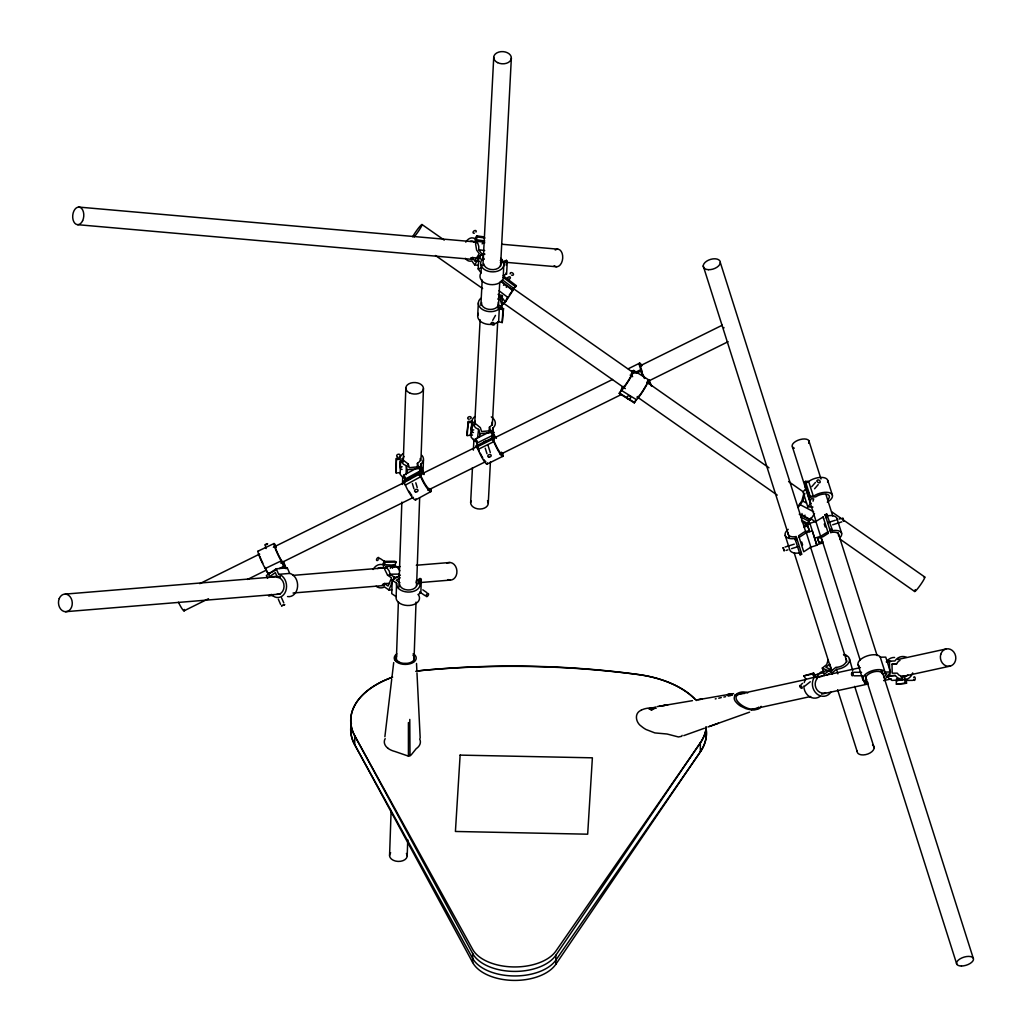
<?xml version="1.0" encoding="UTF-8"?>
<svg xmlns="http://www.w3.org/2000/svg" width="1032" height="1032" viewBox="0 0 1032 1032"><rect width="100%" height="100%" fill="white"/><g stroke="black" fill="none" stroke-linecap="round" stroke-linejoin="round"><path stroke-width="1.5" d="M419.689 739.041A18.408 10.63 0 0 1 419.572 745.091A18.021 10.397 0 0 1 416.231 748.652L411.058 755.063L408.414 756.121L408.414 722.555M400.377 575.121L392.199 580.203L391.734 593.645L396.133 596.651A11.739 7.663 2 0 0 409.627 605.449A11.739 7.663 2 0 0 418.386 594.767M403.215 453.59A11.739 7.663 2 0 0 400.145 457.692L396.378 458.427L395.901 471.869L396.249 473.004L399.707 472.63M396.249 473.004L396.378 458.427M399.836 466.941L400.055 460.917M420.23 458.479A8.54 5.573 2 0 1 417.418 463.303L418.437 466.722L409.343 467.702L408.246 464.026L403.731 460.53L400.61 460.865L400.132 474.294L403.086 477.764M396.133 596.651L396.598 583.209L392.199 580.203M389.567 855.476L391.128 810.507M396.327 661.138L398.391 601.708M398.894 587.26L401.848 502.132M402.467 484.472L402.751 476.436M403.254 461.988L405.821 388.097M406.079 474.681L406.389 465.729L403.551 464.323L400.61 460.865M407.472 473.146L406.389 465.729M408.156 466.709L408.246 464.026M417.276 467.341L417.418 463.303M407.201 855.863L407.756 839.803M413.961 661.525L416.025 602.108M416.58 586.047L419.663 497.708M420.514 468.67L420.669 464.194A11.739 7.663 2 0 0 421.907 455.357M420.94 460.762L423.455 388.496M421.688 473.533L421.869 468.231L420.669 464.194M418.476 583.957L418.579 581.055L421.314 579.352L420.076 578.5L416.18 580.926M423.455 459.911L422.991 473.34A11.739 7.676 2 0 0 422.733 470.94M419.972 581.493L420.076 578.5M421.314 579.352L420.85 592.781L418.102 594.497M483.853 263.986A8.54 5.908 3 0 0 493.309 269.636A8.54 5.908 3 0 0 500.804 263.121L500.455 262.334L506.454 260.361L507.267 261.47L503.835 262.592L503.319 275.725A11.739 8.127 3 0 1 489.994 284.535A11.739 8.127 3 0 1 481.028 272.861L478.177 268.913L478.835 256.117L484.911 254.13L481.622 253.653L478.771 249.718L478.758 246.261L477.068 241.23L475.546 243.694L476.629 250.092L479.235 253.679L474.81 260.825L472.385 257.484A8.54 5.56 -81.8 0 1 470.657 258M477.687 315.74L478.345 302.944M481.028 272.861L481.441 264.863M482.576 260.232L482.744 257.033L484.356 259.251M470.644 502.623L472.463 467.651M473.365 450.158L473.946 439.026M474.681 424.72L480.125 319.778M480.873 305.472L482.189 280.033M482.924 265.714L493.722 57.431M498.069 308.375L498.275 302.118M488.278 503.203L490.419 461.859M492.316 425.287L497.682 321.945M498.417 307.626L499.733 282.188M500.559 266.295L511.356 57.998M498.637 321.507L499.307 308.71L502.894 309.768L502.236 322.565L498.379 321.791A11.739 8.127 3 0 1 483.621 323.235A11.739 8.127 3 0 1 478.306 313.38M502.042 262.954L502.21 259.754L500.843 258.348M501.049 309.252L501.771 304.453L500.159 299.628L502.403 295.642L498.069 294.365M501.733 308.439L502.403 295.642M481.596 302.57A8.54 5.908 3 0 0 486.678 308.852A8.54 5.908 3 0 0 496.624 307.484L497.231 306.801L503.526 308.632L502.236 322.565M506.209 265.16L506.454 260.361M507.267 261.47L506.596 274.267L505.796 273.158M813.035 501.204L813.693 498.882L811.01 498.753L809.927 501.926L810.726 503.41L807.772 506.828L803.038 491.954L806.005 488.536L805.205 487.052L806.289 483.879M384.884 736.706L391.721 679.172M392.044 676.515L393.708 662.583M472.063 421.133L468.322 421.469L466.761 434.369L467.148 435.568L472.488 435.091M467.148 435.568L468.322 421.469M471.031 429.738L471.366 426.874M492.083 422.165A8.54 5.818 6.9 0 1 489.465 427.119L490.613 430.731L481.596 431.531L480.357 427.648L475.726 423.855L472.63 424.139L471.069 437.026L474.152 440.741L477.029 442.277M474.952 424.668L475.21 421.275M477.545 437.981L478.577 429.377L475.7 427.841L472.63 424.139M479.545 436.897L479.945 433.659L478.577 429.377M488.846 432.266L489.465 427.119M492.212 432.421L492.728 428.125A11.739 8.011 6.9 0 0 491.284 416.863M493.825 434.64L492.728 428.125M647.993 380.318A11.739 1.109 -57.8 0 1 644.819 388.135A11.739 1.109 -57.8 0 1 636.357 399.784L634.267 402.854L619.303 393.45L623.057 387.658A8.54 0.813 -57.8 0 0 629.494 378.731A8.54 0.813 -57.8 0 0 631.184 373.855M634.267 402.854L636.241 399.565L621.393 390.38A11.739 1.109 -57.8 0 0 630.733 377.248A11.739 1.109 -57.8 0 0 631.842 372.255L632.126 370.707L636.241 373.3L640.575 371.159L640.859 369.624A11.739 1.793 63.7 0 1 641.956 365.444M803.606 494.405L801.851 500.946L797.891 506.454M798.11 507.55L802.741 501.062L804.844 493.232M802.083 521.921L807.643 524.849L808.379 522.14M807.643 524.849L809.527 520.012M799.245 514.181L810.352 520.051L810.958 517.793M623.264 386.407L621.354 389.58L622.631 386.639M382.691 564.736L384.162 561.356L394.882 561.24L396.12 562.092L394.031 566.916M377.66 568.567A8.54 6.811 89.4 0 1 381.943 567.742L382.833 568.116L385.387 562.195L396.12 562.092M399.874 570.76L396.611 566.375L385.891 566.478L384.678 569.277L387.568 575.159L391.567 577.894L388.058 586.034L384.343 583.493A8.54 6.811 89.4 0 1 382.395 584.473M376.074 586.253A11.739 9.353 89.4 0 0 384.51 586.963L388.909 589.969L394.43 577.198L397.075 577.172M761.1 706.314L760.623 707.165A8.72 5.031 0 0 1 759.823 708.042L759.5 708.3A7.134 4.115 0 0 1 758.197 709.048L754.444 709.939A10.449 6.037 0 0 1 751.528 709.9M682.139 735.364L681.675 736.319L678.398 736.951L667.072 734.01L654.869 732.913L646.019 729.495A34.933 20.176 0 0 1 641.452 726.334C635.789 722.761 633.867 713.215 641.169 710.222M506.518 285.722L512.362 290.134L512.685 289.502A8.54 1.226 -52.9 0 0 512.569 288.367M828.103 660.08L826.697 664.595L822.311 668.052L824.413 675.612M814.506 513.562L810.352 520.051M497.863 299.216L499.217 296.79M492.703 320.333L495.476 315.392M505.603 300.854L507.641 297.229M501.9 305.291L505.757 301.512L513.085 290.185L501.617 281.517M502.894 309.768L503.526 308.632M512.362 290.134L516.361 285.722L503.616 276.086M474.913 238.792L476.745 235.838L484.163 236.896M470.166 241.398A8.54 5.56 -81.8 0 1 473.701 241.565L474.333 242.133L477.545 236.947L484.963 238.005M465.316 258.297A11.739 7.637 -81.8 0 0 471.83 260.915L474.681 264.863L481.622 253.653M619.303 393.45L621.367 390.328M637.466 397.243L638.034 396.391M637.299 397.965L638.021 397.075A8.54 0.813 -57.8 0 0 641.582 392.689A8.54 0.813 -57.8 0 0 646.174 385.039M351.396 723.109A88.223 50.942 0 0 0 354.724 744.665L472.682 962.546A44.118 25.465 0 0 0 513.214 980.4A44.118 25.465 0 0 0 555.848 964.249L555.848 955.245L700.341 742.756A88.223 50.942 0 0 0 706.301 726.915M555.848 964.249L700.341 751.76A88.223 50.942 0 0 0 705.914 727.637M509.279 295.062L510.801 292.869M862.584 676.786L864.945 684.229L866.506 682.126L865.487 678.914M867.925 682.294L866.493 684.229L864.945 684.229M883.998 677.431L886.823 673.638L882.192 673.638A8.54 4.076 -17.6 0 0 871.588 672.554A8.54 4.076 -17.6 0 0 866.751 679.766M884.579 679.959L890.487 672.013L885.753 657.139L880.27 657.152A11.739 5.599 -17.6 0 0 865.19 656.7A11.739 5.599 -17.6 0 0 859.346 666.324M805.85 679.095L803.825 675.896L812.39 674.025L814.429 677.224L805.566 679.43A11.739 10.204 77.7 0 0 804.251 682.487M814.429 677.224L814.132 677.56A11.739 10.204 77.7 0 0 816.686 693.723A11.739 10.204 77.7 0 0 830.863 692.201M828.09 499.346A8.54 4.076 -17.6 0 0 826.567 494.199A8.54 4.076 -17.6 0 0 815.719 496.856L809.32 497.205L804.599 482.331L805.437 481.376L808.972 481.26A11.739 5.599 -17.6 0 1 822.014 477.416A11.739 5.599 -17.6 0 1 827.612 482.163M811.784 486.627L815.448 482.408M814.558 488.807L818.221 484.576M809.32 497.205L810.159 496.25L813.693 496.147A11.739 5.599 -17.6 0 1 830.231 493.025A11.739 5.599 -17.6 0 1 827.29 502.12M499.307 308.71L499.049 308.994A11.739 8.127 3 0 1 482.77 309.677A11.739 8.127 3 0 1 480.693 298.377M514.439 287.606L516.361 285.722M511.485 291.733L513.085 290.185M501.9 304.479L504.674 301.77M803.98 527.107L807.772 525.907L809.243 530.525L803.799 532.254L798.639 535.776L803.722 551.785L810.894 547.154L816.867 545.257L812.3 530.835L806.327 532.731L799.155 537.362M808.159 522.334L809.153 521.405L800.806 517.006M810.275 524.475L809.914 523.327L815.886 521.431L823.123 516.98L828.309 533.312L823.097 536.679L817.654 538.407L818.982 542.626L822.775 541.413M821.291 538.459L822.71 542.922L816.725 544.819L814.635 538.201L820.608 536.305L827.845 531.867L828.309 533.312M804.741 686.138L810.288 681.752M476.952 443.128L476.978 446.237L492.703 438.458L491.322 431.079L475.597 438.858L476.952 443.128L492.677 435.349M758.726 707.126C750.083 716.144 722.116 693.93 744.614 693.452M803.825 675.896L813.629 673.058L817.189 678.656L816.467 679.469A8.54 7.43 77.7 0 0 816.88 689.634A8.54 7.43 77.7 0 0 825.574 692.64M812.39 674.025L813.629 673.058M801.232 684.409L802.599 683.339M817.821 674.541L821.111 671.948L829.676 670.091L832.256 674.141M829.676 670.091L825.29 673.535L822.233 672.954L814.403 675.134M826.929 675.134L828.928 673.561M843.518 654.585A11.739 7.056 -15.6 0 1 849.026 662.209A11.739 7.056 -15.6 0 1 836.604 669.304L832.218 672.748L822.311 668.052M267.159 544.47C269.584 542.019 261.831 545.98 265.985 545.038M287.541 596.561A11.739 9.172 85.3 0 0 297.551 586.821A11.739 9.172 85.3 0 0 289.734 573.418L287.27 567.871L276.215 568.787L266.372 575.559L267.598 578.333M287.27 567.871L286.07 568.709L283.645 566.439L281.181 560.892A11.739 1.213 64.4 0 1 274.783 547.308A11.739 1.213 64.4 0 1 275.351 544.909M400.248 577.778L396.275 580.242L400.003 582.796M404.389 482.021L404.815 479.287L403.615 475.249L418.94 466.903L424.165 473.636M404.815 479.287L420.14 470.94L418.94 466.903M418.579 473.249L420.721 476.707L405.408 485.053L403.602 482.731L403.267 481.596L418.579 473.249L422.062 478.19A8.54 1.587 61.4 0 0 426.487 486.175A8.54 1.587 61.4 0 0 429.57 488.549M407.176 480.499L409.962 478.99M403.602 482.731L418.928 474.398M424.036 474.591L420.566 470.128L421.662 473.804L419.108 475.197L476.9 446.572M415.728 499.823L431.053 491.477M816.08 677.779L822.659 676.154M628.256 368.772L639.698 363.109M487.323 462.8A11.739 1.793 63.7 0 1 484.485 461.678A11.739 1.793 63.7 0 1 478.216 449.81L476.113 445.966L491.851 438.187L494.947 443.05A8.54 1.303 63.7 0 0 499.669 451.926A8.54 1.303 63.7 0 0 501.513 452.158M199.756 583.66L258.942 554.39M273.377 547.244L404.725 482.279M491.335 439.438L612.569 379.466M639.995 365.896L722.271 325.196M476.5 447.166L492.225 439.387L493.954 442.031A11.739 1.793 63.7 0 0 500.907 454.841A11.739 1.793 63.7 0 0 502.571 453.048M478.074 449.423L493.812 441.644M635.144 372.449L640.859 369.624M183.967 610.867L208.503 598.728M247.474 579.455L266.23 570.18M280.665 563.033L413.458 497.347M427.893 490.213L485.633 461.652M500.068 454.506L621.316 394.534M647.296 381.685L728.128 341.695M487.323 463.974L503.048 456.196M652.172 707.617L649.347 708.765L655.797 706.997M257.987 551.178L273.932 543.567M269.094 575.34L265.25 568.516L281.181 560.892M267.714 574.05L275.505 570.335M279.259 568.529L283.645 566.439M650.715 708.146L649.218 709.152L653.682 707.771M709.384 726.463L749.567 712.144M683.79 735.623L704.404 728.244M707.965 726.967L718.453 723.226M500.262 260.387L502.21 259.754M478.177 268.913L481.183 267.933M503.177 275.389L505.461 274.641M420.14 470.94L419.405 472.333L421.211 475.597L421.662 473.804M827.2 517.432L826.052 517.703L825.084 514.633L826.761 514.091L832.514 530.616A11.739 5.599 -17.6 0 1 840.564 536.988M804.018 525.482L809.991 523.585M827.896 522.618L835.301 520.27M838.99 519.096L840.848 518.503M832.656 524.785L841.906 521.844M797.246 539.865L795.556 540.407L794.95 538.485L800.135 554.829L801.812 554.3L796.175 536.511L795.027 536.756A8.54 4.463 -17.6 0 1 788.293 532.796M784.991 547.076L794.24 544.161M786.049 550.43L787.906 549.85M791.596 548.65L797.762 546.702M825.084 514.633L830.773 532.577L831.921 532.318A8.54 4.076 -17.6 0 1 838.5 535.737M734.719 695.039L806.108 679.482M816.97 677.108L860.43 667.639M897.685 659.525L945.789 649.038M751.722 709.358L810.701 696.51M821.575 694.136L868.131 683.997M883.65 680.604L891.416 678.914M900.73 676.889L950.395 666.066M715.253 698.922L716.118 698.728M718.698 698.174L719.562 697.98M720.413 697.8L721.278 697.606M723.858 697.052L725.586 696.677M728.166 696.11L730.746 695.555M731.611 695.362L732.475 695.181M796.678 538.111L794.472 538.588A11.739 6.14 -17.6 0 1 785.61 536.305A11.739 6.14 -17.6 0 1 788.19 529.326M801.258 552.533L799.052 553.01A11.739 6.14 -17.6 0 1 789.764 549.875L785.197 535.44M906.418 679.379L906.522 683.223L896.382 684.177L896.279 680.656L897.814 680.333M901.929 676.811L905.812 676.283A8.54 7.456 83.7 0 0 907.876 674.993M730.811 694.072L726.889 694.755L732.333 693.801M696.458 699.993L733.52 693.607M662.505 705.72L659.151 706.288L692.446 700.663M697.851 699.748L702.341 698.987L700.083 699.361L701.45 699.141M663.653 705.527L667.872 704.83L657.229 706.597M887.056 661.241L894.912 660.957A11.739 10.256 83.7 0 1 906.225 657.139M890.603 661.447L886.307 661.925A11.739 10.256 83.7 0 1 894.602 657.448M892.306 664.389L896.615 663.911A8.54 7.456 83.7 0 1 900.02 660.377M887.713 675.741L895.312 675.496L897.608 677.882L902.639 679.766L902.548 676.579L898.937 675.096L897.221 673.161L892.228 673.174L891.971 663.911L896.615 663.911M895.312 675.496L886.707 676.45L891.945 680.411L902.639 679.766M896.279 680.656L906.844 679.288A11.739 10.256 83.7 0 0 912.701 672.903M896.382 684.177L906.522 683.223M396.714 459.562L403.331 458.853L403.306 458.079A8.54 5.573 2 0 1 404.067 456.441M407.588 469.766L421.869 468.231M468.696 422.681L475.262 422.088M479.945 433.659L494.096 432.395M276.215 568.787L278.679 574.321L289.734 573.418M276.95 576.32L269.055 576.965L275.325 572.644L277.415 577.327A8.54 6.669 85.3 0 1 284.058 586.55A8.54 6.669 85.3 0 1 276.86 594.316M65.287 594.097L280.046 576.449M292.869 575.392L385.826 567.755M393.837 567.097L400.248 566.568M416.283 565.252L449.939 562.492M277.415 577.327L280.175 577.107M65.48 611.705L280.24 594.058M293.062 593.013L384.42 585.505M421.275 582.474L450.133 580.1M273.274 595.438L268.526 595.825L271.39 594.419A11.739 9.172 85.3 0 0 285.735 591.13A11.739 9.172 85.3 0 0 278.679 574.321M653.914 709.074L650.766 709.874L651.889 710.042M382.833 568.116L386.858 568.077M385.891 566.478L389.154 570.864L390.032 574.192L399.229 574.102M387.568 575.159L390.251 575.134M384.343 583.493L389.696 583.428M388.909 589.969L391.863 589.943M866.506 682.126L866.119 682.075A11.739 5.599 -17.6 0 1 868.389 672.322A11.739 5.599 -17.6 0 1 885.005 672.026L890.487 672.013M854.057 672.284L861.591 672.309M854.07 675.818L862.391 675.767M907.618 680.398L912.701 680.385M804.599 482.331L807.566 482.473M807.772 506.828L812.958 507.073M78.845 207.084L474.475 241.849M501.707 244.236L557.77 249.164M77.658 224.679L473.288 259.445M506.931 262.399L556.583 266.772M751.515 709.9L746.084 708.726L740.589 706.094A27.58 15.919 0 0 1 736.526 702.702C729.147 695.478 741.182 689.441 747.671 692.988M656.171 708.3L649.089 708.042A14.642 8.45 0 0 0 641.156 710.222M484.769 240.933L475.868 239.656L474.643 238.56A11.739 7.637 -81.8 0 0 465.767 242.146M477.068 241.23L484.485 242.301M474.333 242.133L477.003 242.52M478.771 249.718L484.705 250.57M472.385 257.484L477.726 258.258M474.81 260.825L479.261 261.457M474.681 264.863L478.358 265.392M408.414 756.121L394.882 751.464A18.06 10.423 0 0 1 390.431 749.812A17.776 10.268 0 0 1 388.032 748.342M498.237 305.175L501.217 306.053M393.424 564.62L394.779 565.188L382.317 564.581A11.739 9.353 89.4 0 0 373.081 569.496M802.741 501.062L806.572 503.087M799.774 504.467L813.668 511.808M804.663 516.452L809.759 519.135L809.243 519.625A8.54 1.961 -62.2 0 1 808.353 520.025M801.529 520.231L808.482 523.895M633.712 370.462L648.677 379.866M630.165 375.106L632.668 376.667M619.381 393.024L634.345 402.428M380.137 558.493L384.227 561.279M384.162 561.356L385.387 562.195M422.785 589.814L426.861 592.613M419.611 591.942L425.042 595.619M390.032 574.192L394.43 577.198M421.985 224.499L444.25 240.108M513.639 288.767L634.1 373.223M647.193 382.408L768.969 467.793M788.603 481.557L803.012 491.658M831.818 511.859L924.775 577.03M435.491 255.51L482.628 288.56M503.577 303.24L625.353 388.625M637.131 396.881L777.238 495.115M811.281 518.993L815.203 521.74M840.087 539.181L914.713 591.517M647.567 380.821L649.683 384.201L647.58 382.201M398.687 661.847L396.688 660.08A9.559 5.521 0 0 1 396.198 656.971A9.185 5.302 0 0 1 396.727 655.965M502.984 277.221L515.729 286.844M502.494 279.904L513.975 288.573L514.568 287.335A11.739 1.69 -52.9 0 0 514.865 286.161M500.688 281.31L504.184 283.955M499.075 290.779L508.002 297.526M499.23 296.042L503.048 298.932M498.714 296.184L505.757 301.512M269.068 573.869L267.198 572.128L265.121 567.432M418.579 581.055L418.85 581.326A11.739 7.676 2 0 1 410.104 592.02A11.739 7.676 2 0 1 396.598 583.209M412.993 655.127L414.322 657.062L414.309 659.151A9.185 5.302 0 0 1 411.807 661.873A9.12 5.263 0 0 1 406.995 663.331L403.37 663.305A9.185 5.302 0 0 1 398.791 661.873M403.615 475.249L405.434 477.571M403.267 481.596L405.537 485.414A11.739 2.193 61.4 0 0 412.232 497.192A11.739 2.193 61.4 0 0 415.909 498.791M476.745 235.838L477.545 236.947M478.835 256.117L481.686 260.064A11.739 8.127 3 0 0 490.652 271.738A11.739 8.127 3 0 0 503.977 262.928L503.835 262.592M491.322 431.079L496.431 438.355M495.179 437.62L492.896 434.356L494.018 440.329L492.703 438.458M475.597 438.858L477.184 441.115M477.88 447.514L478.293 448.107L478.035 447.114M476.113 445.966L479.222 450.829M817.267 674.515L818.944 677.16M706.185 728.205A88.223 51.007 0.1 0 1 700.341 742.95L555.848 951.13A44.118 24.962 0 0 1 513.214 966.932A44.118 24.962 0 0 1 472.682 949.427L354.724 735.855A88.223 51.045 -0.1 0 1 392.663 677.134A88.223 50.942 0 0 0 354.724 735.661L472.682 953.542L472.682 962.546M648.535 380.408L651.656 386.252L649.941 382.292A11.739 1.793 63.7 0 0 649.334 380.124M644.923 378.37L642.072 373.016L642.304 371.713A8.54 1.303 63.7 0 1 641.517 366.283M640.575 371.159L644.484 378.486M281.568 597.902L283.826 602.959M285.954 567.793L283.594 561.834M282.755 561.215L285 566.258L283.142 564.504L281.052 559.821A8.54 0.89 64.4 0 1 276.137 549.708A8.54 0.89 64.4 0 1 276.241 547.27M265.379 546.844L266.14 548.56M280.627 604.442L278.317 599.205M420.23 475.378L420.863 477.081A11.739 2.193 61.4 0 0 428.357 489.826A11.739 2.193 61.4 0 0 430.873 488.613M490.303 452.584L487.788 444.65M843.763 521.263L842.718 517.987L843.067 519.096M802.625 544.896L801.722 542.032M783.146 547.682L783.546 548.96M843.17 519.406L843.57 520.67M827.69 480.37L832.424 495.244M836.9 518.399L841.635 533.273M880.27 657.152L885.005 672.026M808.83 440.638L821.021 479.029M825.897 494.38L832.734 515.884M838.1 532.77L877.123 655.604M881.999 670.955L973.215 958.083M881.238 670.671L882.192 673.638M808.662 481.531L813.397 496.405M805.437 481.376L810.159 496.25M806.005 488.536L810.726 503.41M792.434 446.895L816.325 522.128M820.724 535.943L860.237 660.325M865.113 675.676L956.819 964.327M815.886 521.431L820.608 536.305M858.147 664.892L862.881 679.778M818.041 539.646L818.982 542.626M809.914 523.327L814.635 538.201M816.467 544.006L816.867 545.257M807.772 525.907L809.604 531.673M806.327 532.731L810.894 547.154M720.323 262.528L805.515 531.261M810.391 546.612L846.898 661.783M854.689 686.357L874.168 747.774M799.516 552.907L800.135 554.829M703.231 265.946L789.403 537.749M794.279 553.1L831.276 669.807M837.597 689.763L857.076 751.193M783.791 549.721L784.191 550.998L783.146 547.695M491.851 438.187L492.225 439.387M485.233 448.211L486.975 453.732M826.761 514.091L827.793 515.742A11.739 5.599 -17.6 0 1 836.9 520.128M832.037 530.719L831.495 528.977L829.805 529.506L830.773 532.577M823.123 516.98L823.575 518.438M824.258 523.985L825.2 526.939M417.225 487.543L415.806 482.783M412.361 483.518L413.922 488.768M849.426 658.79L852.819 670.942M836.604 669.304L837.881 673.857M831.766 670.955L829.857 664.118L825.871 667.253L832.179 670.245L835.894 667.33A8.54 5.134 -15.6 0 0 844.408 664.234A8.54 5.134 -15.6 0 0 845.763 658.468M470.489 433.698L470.579 435.272L472.037 420.798A11.739 8.011 6.9 0 1 474.926 416.554M416.515 663.473L416.838 670.142M416.967 672.799L420.192 738.073M904.793 676.489L904.987 683.223M889.429 660.97L889.829 675.509M409.781 719.42L410.027 755.888M700.341 742.756L700.341 751.76M354.724 735.661L354.724 744.665M555.848 955.245A44.118 25.465 0 0 1 513.214 971.396A44.118 25.465 0 0 1 472.682 953.542M415.728 671.316A88.223 50.942 0 0 1 424.771 670.181C495.928 663.873 567.69 665.266 638.524 674.567A88.223 51.007 0.1 0 1 694.794 698.987M418.334 670.942A88.223 51.045 -0.1 0 1 424.771 670.181A546.947 315.779 0 0 1 638.524 674.567A88.223 50.942 0 0 1 696.381 700.522M388.084 748.355A18.021 10.397 0 0 1 384.949 744.678A18.37 10.604 0 0 1 385.181 738.654M394.701 659.706A10.965 6.334 0 0 0 402.919 664.273A10.965 6.334 0 0 0 413.703 662.157A11.133 6.424 0 0 0 413.858 654.107M413.187 653.695A10.965 6.334 0 0 1 413.897 654.159M394.637 659.732A11.3 6.527 0 0 1 394.805 656.055A10.888 6.282 0 0 1 396.881 653.901M482.125 243.875A1.767 1.109 -35.9 0 1 484.718 242.868M474.346 233.193A1.767 1.109 -35.9 0 1 473.12 232.032A1.767 1.109 -35.9 0 1 475.288 230.497A1.767 1.109 -35.9 0 1 475.945 232.058M503.513 285.271A1.767 1.2 29.3 0 1 505.783 285.464A1.767 1.2 29.3 0 1 506.299 287.373M510.234 273.828A1.767 1.2 29.3 0 1 511.678 272.629A1.767 1.2 29.3 0 1 513.485 274.435A1.767 1.2 29.3 0 1 511.562 275.144M819.976 696.445A11.739 10.204 77.7 0 1 809.436 696.587A11.739 10.204 77.7 0 1 803.812 686.061M813.616 674.734A1.767 0.8 51.9 0 1 815.667 676.553M844.202 655.359A1.767 0.8 51.9 0 1 844.795 654.482A1.767 0.8 51.9 0 1 846.369 655.939M646.845 382.627A8.54 0.813 -57.8 0 1 646.832 383.607M485.582 461.343A8.54 1.303 63.7 0 1 483.943 459.704M482.77 457.911A8.54 1.303 63.7 0 1 480.228 453.138M483.711 443.347A1.767 1.238 -17.6 0 1 486.446 441.464M473.469 432.434A1.767 1.238 -17.6 0 1 471.908 431.299A1.767 1.238 -17.6 0 1 473.778 429.867M469.263 419.198A1.767 1.238 -17.6 0 1 467.793 417.741A1.767 1.238 -17.6 0 1 470.398 416.722A1.767 1.238 -17.6 0 1 470.54 418.708M265.25 568.516A11.739 1.213 64.4 0 1 259.355 556.248A11.739 1.213 64.4 0 1 258.477 551.372M262.838 563.227A8.54 0.89 64.4 0 1 259.87 556.403M259.419 554.906A8.54 0.89 64.4 0 1 259.664 554.145M808.804 492.948A1.767 1.226 40.9 0 1 808.121 490.858M805.024 515.123A1.767 1.226 40.9 0 1 803.167 515.574A1.767 1.226 40.9 0 1 801.98 513.523M903.09 675.999A11.739 10.256 83.7 0 1 901.71 677.831M898.24 678.566A1.767 0.851 89.9 0 1 897.427 680.423A1.767 0.851 89.9 0 1 896.524 678.746M913.707 677.456A1.767 0.851 89.9 0 1 914.997 677.469A1.767 0.851 89.9 0 1 914.829 680.101A1.767 0.851 89.9 0 1 913.578 679.379M411.794 495.347A8.54 1.587 61.4 0 1 409.111 491.309M402.08 469.418A1.767 1.303 -16.5 0 1 400.403 468.27A1.767 1.303 -16.5 0 1 402.183 466.748M397.72 456.866A1.767 1.303 -16.5 0 1 396.946 455.048A1.767 1.303 -16.5 0 1 399.513 454.39A1.767 1.303 -16.5 0 1 399.59 456.389M410.878 478.5A1.767 1.303 -16.5 0 1 413.11 476.81M415.948 582.151A8.54 5.573 2 0 1 410.375 589.852A8.54 5.573 2 0 1 399.719 584.551M390.302 568.322A1.767 0.929 -55.6 0 1 392.044 566.774A1.767 0.929 -55.6 0 1 392.444 568.31M378.06 560.079A1.767 0.929 -55.6 0 1 376.512 559.795A1.767 0.929 -55.6 0 1 378.138 557.512A1.767 0.929 -55.6 0 1 378.834 558.996M705.772 727.096A88.223 51.007 0.1 0 1 700.341 751.954L555.848 960.134A44.118 24.962 0 0 1 513.214 975.937A44.118 24.962 0 0 1 472.682 958.431L354.724 744.859A88.223 51.045 -0.1 0 1 351.332 723.574M555.229 250.002A8.824 5.534 -85 0 1 562.711 258.168A8.824 5.534 -85 0 1 554.171 265.74M924.079 577.443A8.824 0.942 -55 0 1 923.163 580.758A8.824 0.942 -55 0 1 916.558 589.943A8.824 0.942 -55 0 1 915.268 589.659M412.658 236.78A8.824 0.942 -55 0 1 419.753 226.537A8.824 0.942 -55 0 1 421.25 226.718A8.824 0.942 -55 0 1 414.155 236.96M487.517 500.636A8.824 6.102 3 0 1 480.022 509.034A8.824 6.102 3 0 1 471.031 500.92M872.53 745.014A8.824 4.992 -17.6 0 1 867.899 753.979A8.824 4.992 -17.6 0 1 857.102 750.819M184.289 609.448A8.824 1.355 63.7 0 1 182.858 609.835A8.824 1.355 63.7 0 1 178.459 602.211M723.987 327.931A8.824 1.355 63.7 0 1 723.832 327.466M446.856 563.317A8.824 6.889 85.3 0 1 456.905 570.902A8.824 6.889 85.3 0 1 447.94 579.584M794.305 448.211A8.824 4.205 -17.6 0 1 793.969 442.651A8.824 4.205 -17.6 0 1 804.741 438.961A8.824 4.205 -17.6 0 1 808.649 443.296M406.415 853.451A8.824 5.766 2 0 1 398.03 861.423A8.824 5.766 2 0 1 390.651 852.729M460.13 755.114L455.422 831.469L587.672 834.191L592.381 757.823L460.13 755.114M281.53 605.81L284.613 604.765L281.53 605.81M508.544 279.504A1.767 1.109 -35.9 0 0 510.298 277.208A1.767 1.109 -35.9 0 0 507.615 277.801A1.767 1.109 -35.9 0 0 508.544 279.504M491.503 324.138A1.767 1.2 29.3 0 0 494.341 324.629A1.767 1.2 29.3 0 0 492.651 322.397A1.767 1.2 29.3 0 0 491.503 324.138M799.748 686.306A1.767 0.8 51.9 0 0 801.877 688.331A1.767 0.8 51.9 0 0 801.219 685.983A1.767 0.8 51.9 0 0 799.748 686.306M627.701 398.778A1.767 1.703 10.5 0 0 630.591 397.849A1.767 1.703 10.5 0 0 628.282 395.875A1.767 1.703 10.5 0 0 627.701 398.778M488.717 457.06A1.767 1.238 -17.6 0 0 491.206 455.46A1.767 1.238 -17.6 0 0 488.523 454.906A1.767 1.238 -17.6 0 0 488.717 457.06M817.138 481.106A1.767 1.226 40.9 0 0 819.666 482.77A1.767 1.226 40.9 0 0 819.202 480.254A1.767 1.226 40.9 0 0 817.138 481.106M851.722 672.89A1.767 0.851 89.9 0 0 852.2 675.779A1.767 0.851 89.9 0 0 853.18 673.483A1.767 0.851 89.9 0 0 851.722 672.89M415.612 491.967A1.767 1.303 -16.5 0 0 418.037 490.303A1.767 1.303 -16.5 0 0 415.29 489.723A1.767 1.303 -16.5 0 0 415.612 491.967M427.093 596.47A1.767 0.929 -55.6 0 0 428.499 593.813A1.767 0.929 -55.6 0 0 426.345 594.845A1.767 0.929 -55.6 0 0 427.093 596.47M82.624 220.719A8.824 5.534 -85 0 0 79.038 207.097A8.824 5.534 -85 0 0 73.079 219.829A8.824 5.534 -85 0 0 82.624 220.719M497.54 62.604A8.824 6.102 3 0 0 511.33 58.437A8.824 6.102 3 0 0 498.753 52.09A8.824 6.102 3 0 0 497.54 62.604M708.481 269.687A8.824 4.992 -17.6 0 0 720.246 261.805A8.824 4.992 -17.6 0 0 706.597 261.212A8.824 4.992 -17.6 0 0 708.481 269.687M940.733 654.378A8.824 7.676 77.7 0 0 949.724 666.221A8.824 7.676 77.7 0 0 953.813 652.043A8.824 7.676 77.7 0 0 940.733 654.378M59.237 598.56A8.824 6.889 85.3 0 0 65.726 611.718A8.824 6.889 85.3 0 0 71.182 598.431A8.824 6.889 85.3 0 0 59.237 598.56M961.45 966.017A8.824 4.205 -17.6 0 0 973.486 958.78A8.824 4.205 -17.6 0 0 960.121 958.818A8.824 4.205 -17.6 0 0 961.45 966.017M409.665 392.96A8.824 5.766 2 0 0 423.43 388.909A8.824 5.766 2 0 0 410.813 383.027A8.824 5.766 2 0 0 409.665 392.96"/></g></svg>
